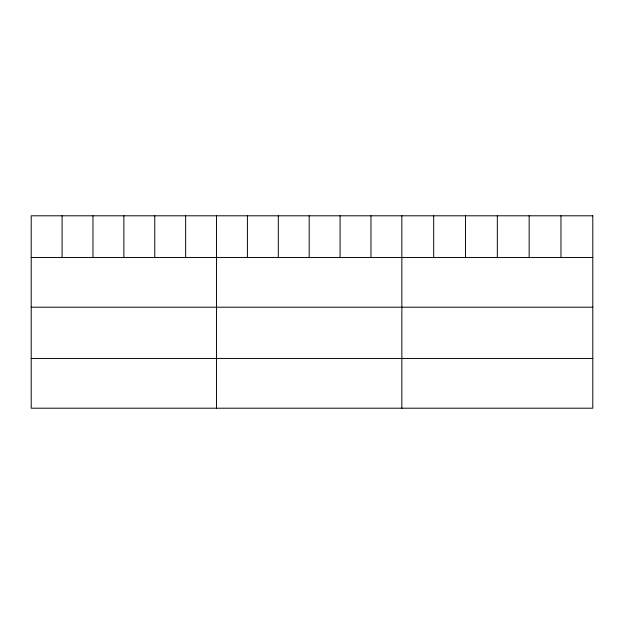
<?xml version="1.0" encoding="UTF-8"?>
<svg xmlns="http://www.w3.org/2000/svg" width="624" height="624" viewBox="0 0 624 624"><rect width="100%" height="100%" fill="white"/><g stroke="black" fill="none" stroke-linecap="round" stroke-linejoin="round"><path stroke-width="0.94" d="M31.2 257.462L592.8 257.462M31.2 307.203L592.8 307.203M31.2 358.457L592.8 358.457M560.976 215.795L560.976 257.462M529.152 215.795L529.152 257.462M497.328 215.795L497.328 257.462M465.504 215.795L465.504 257.462M433.68 215.795L433.68 257.462M401.856 215.795L401.856 408.205M370.968 215.795L370.968 257.462M340.08 215.795L340.08 257.462M309.192 215.795L309.192 257.462M278.304 215.795L278.304 257.462M247.416 215.795L247.416 257.462M216.528 215.795L216.528 408.205M185.64 215.795L185.64 257.462M154.752 215.795L154.752 257.462M123.864 215.795L123.864 257.462M92.976 215.795L92.976 257.462M62.088 215.795L62.088 257.462M592.8 215.795L31.2 215.795L31.2 408.205L592.8 408.205L592.8 215.795"/></g></svg>
